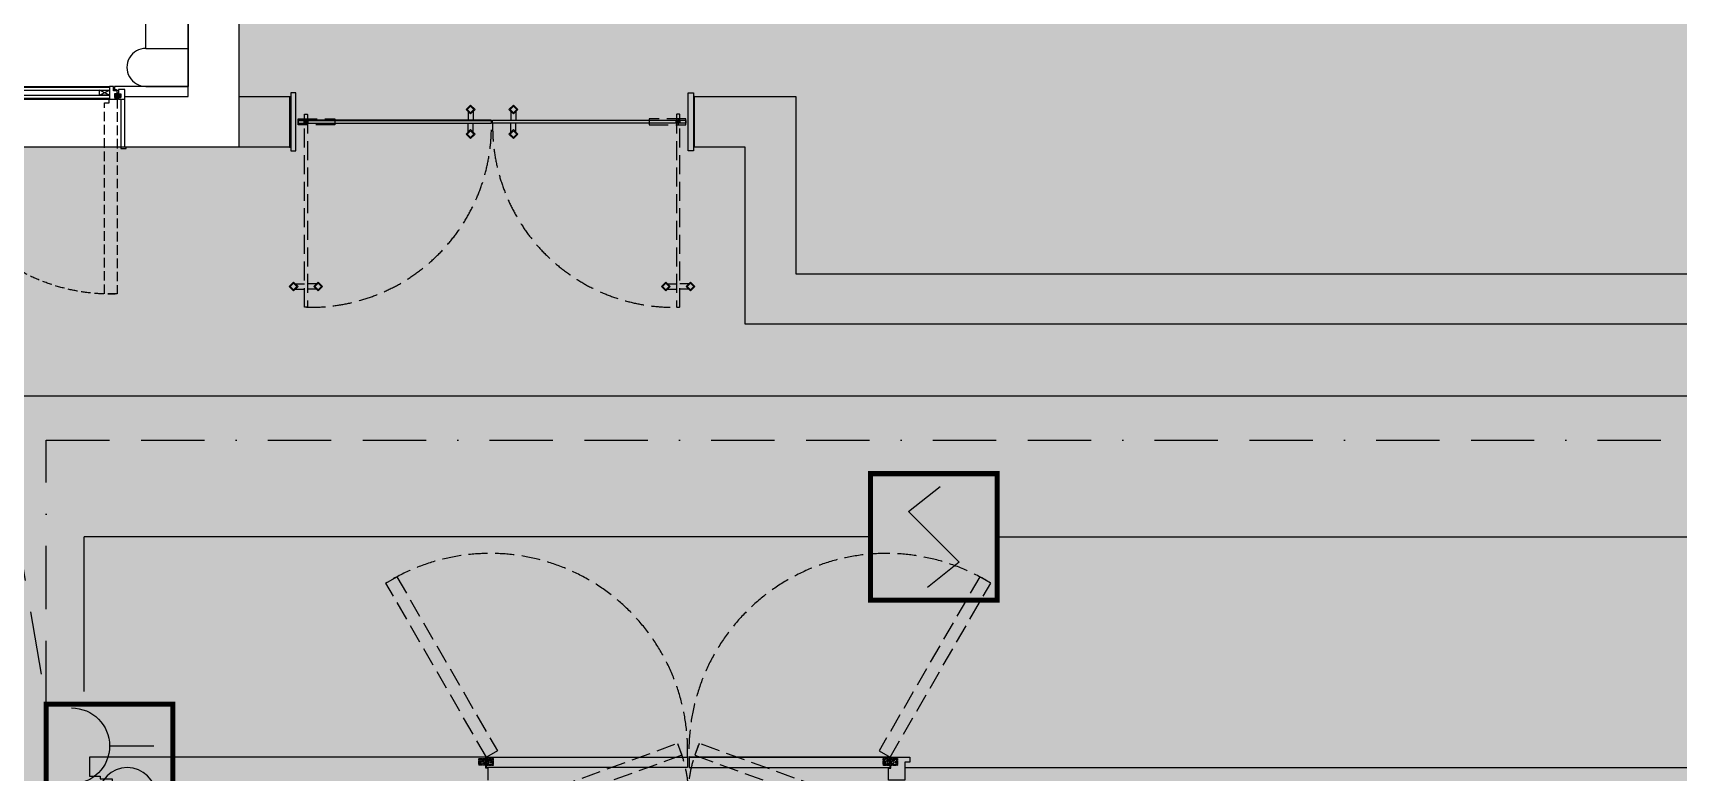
# Model space of a CAD drawing. Extents: x -284868 to 304789, y -137694 to 137894.
# Drawn here: x 201875 to 208371, y -77957 to -75037 of the extents above; entities that cross this region are included whole.
import ezdxf
from ezdxf.enums import TextEntityAlignment as Align

# ---------------------------------------------------------------- set-up
doc = ezdxf.new("R2010")
doc.units = 0
doc.set_wipeout_variables(frame=1)
for name, pattern in [('BORDER2', [0.875, 0.25, -0.125, 0.25, -0.125, 0, -0.125]), ('DASH', [0.35, 0.25, -0.1]), ('DASHED', [0.75, 0.5, -0.25])]:
    doc.linetypes.add(name, pattern=pattern)
doc.layers.get('0').update_dxf_attribs({"linetype": 'CONTINUOUS'})
for name, color, linetype in [('0-墙', 4, 'CONTINUOUS'), ('0-非设计区域', 251, 'CONTINUOUS'), ('E-FIRE-CIRC', 120, 'CONTINUOUS'), ('E-FIRE-EQPM', 3, 'CONTINUOUS'), ('EQUIP-消防', 3, 'CONTINUOUS'), ('P-完成面', 42, 'CONTINUOUS'), ('P-门套', 3, 'CONTINUOUS'), ('P-门扇', 6, 'CONTINUOUS'), ('WIRE-消防电源', 2, 'TG_D'), ('WIRE-照明', 130, 'CONTINUOUS'), ('WIRE-电话插孔', 120, 'BORDER2')]:
    doc.layers.add(name, color=color, linetype=linetype)
doc.styles.get("Standard").update_dxf_attribs({"font": 'GBENOR', "bigfont": 'GBCBIG'})
doc.styles.add('TG_LINETYPE', font='SIMPLEX', dxfattribs={"width": 0.8, "height": 3, "bigfont": 'HZTXT'})
doc.linetypes.add('TG_D', pattern='A,2,-0.3,["D",TG_LINETYPE,S=0.1,R=0,X=-0.23,Y=-0.15],0', length=2.3)

# ---------------------------------------------------------------- blocks, each defined once
blk = doc.blocks.new('A$C67A6433D')
at = {"linetype": 'DASH', "ltscale": 0.03}
blk.add_wipeout([(30.7, 0), (-28.1, 0), (-28.1, 25.8), (30.7, 25.8)], dxfattribs=at)
for p, q in [((-25.8, 19.5), (-22.7, 19)), ((-25.4, 13.4), (-18.7, 4.2)), ((-20.9, 18.6), (-9.1, 16.4)), ((-20.3, 1.6), (-20.3, 0)), ((-18.9, 12.6), (-11.9, 2.9)), ((-17.9, 11.2), (-6.8, 9.1)), ((-16, 8.5), (-6.1, 8.5)), ((-16, 2.9), (-0.3, 2.9)), ((-13, 24.2), (-13, 25.8)), ((-12.3, 23.4), (-12.3, 24.7)), ((-12.3, 24.7), (0, 24.7)), ((-8.8, 11.8), (-8.7, 20.7)), ((-8.7, 16.4), (-8.7, 20.7)), ((-1.5, 4), (-7.9, 10.2)), ((-1.9, 19.2), (-3.5, 14.1)), ((0.4, 9.4), (-2.8, 11.9)), ((2.6, 9.4), (5.8, 11.9)), ((30.4, 25.8), (3, 25.8)), ((14.9, 24.7), (3, 24.7)), ((18.6, 2.9), (3.3, 2.9)), ((4.5, 4), (10.9, 10.2)), ((4.9, 19.2), (6.5, 14.1)), ((18.6, 8.5), (9.1, 8.5)), ((11.8, 11.8), (11.7, 20.7)), ((23.5, 18.6), (11.7, 16.4)), ((20.5, 11.2), (12.3, 9.7)), ((21.5, 12.6), (14.5, 2.9)), ((14.9, 23.4), (14.9, 24.7)), ((15.6, 24.2), (15.6, 25.8)), ((28, 13.4), (21.4, 4.2)), ((22.9, 1.6), (22.9, 0)), ((28.4, 19.5), (25.4, 19))]:
    blk.add_line(p, q, dxfattribs=at)
for points in [[(0, 9.7), (0, 25.8), (-27.7, 25.8), (-27.7, 0), (0, 0), (0, 2.7)], [(3, 9.7), (3, 25.8), (30.7, 25.8), (30.7, 0), (3, 0), (3, 2.7)]]:
    blk.add_lwpolyline(points, dxfattribs=at)
for points in [[(-13, 24.2), (-13, 24.2), (-25.8, 24.2, 0.414214), (-26.5, 23.4), (-26.5, 2.4, 0.414214), (-25.8, 1.6), (-20.3, 1.6)], [(-12.3, 23.4), (-25, 23.4, 0.414214), (-25.8, 22.6), (-25.8, 16.8)], [(-25.8, 14), (-25.8, 5, 0.414214), (-25, 4.2), (-18.7, 4.2)], [(14.9, 23.4), (27.6, 23.4, -0.414214), (28.4, 22.6), (28.4, 16.8)], [(15.6, 24.2), (15.6, 24.2), (28.4, 24.2, -0.414214), (29.2, 23.4), (29.2, 2.4, -0.414214), (28.4, 1.6), (22.9, 1.6)], [(28.4, 14), (28.4, 5, -0.414214), (27.6, 4.2), (21.4, 4.2)]]:
    blk.add_lwpolyline(points, format="xyb", dxfattribs=at)
for centre in [(-22.5, 15.4), (-5.1, 20.7), (1.5, 6), (8.1, 20.7), (25.1, 15.4)]:
    blk.add_circle(centre, 1.99, dxfattribs=at)
for centre, radius, start, end in [((-22.5, 15.4), 3.58, 338.85628, 221.96096), ((-17.6, 13.5), 1.59, 158.85628, 216.02452), ((-16, 6.5), 3.58, 211.82128, 270), ((-6.8, 11.8), 1.99, 178.25247, 238.26721), ((-5.1, 20.7), 3.58, 334.84516, 179.12624), ((-1.6, 13.5), 1.99, 160.89293, 232.11387), ((1.5, 6), 3.58, 213.03161, 326.96839), ((1.5, 6), 3.58, 72.86559, 107.13441), ((8.1, 20.7), 3.58, 0.87376, 205.15484), ((4.6, 13.5), 1.99, 307.88613, 19.10707), ((9.8, 11.8), 1.99, 301.73279, 1.74753), ((12, 11.2), 1.59, 222.33862, 280.57582), ((18.6, 6.5), 3.58, 270, 328.17872), ((25.1, 15.4), 3.58, 318.03904, 201.14372), ((20.2, 13.5), 1.59, 323.97548, 21.14372)]:
    blk.add_arc(centre, radius, start, end, dxfattribs=at)
blk = doc.blocks.new('A$C46102C59')
at = {"layer": 'P-门套'}
for points in [[(0, 80), (35, 80), (35, 25), (50, 25), (50, -20), (0, -20), (0, 80)], [(1500, 80), (1465, 80), (1465, 25), (1450, 25), (1450, -20), (1500, -20), (1500, 80)]]:
    blk.add_lwpolyline(points, dxfattribs=at)
at = {"layer": 'P-门扇', "color": 251, "linetype": 'DASH', "ltscale": 300}
for points in [[(35, 80), (706.9, 324.5), (724, 277.6), (52.1, 33)], [(1465, 80), (793.1, 324.5), (776, 277.6), (1447.9, 33)]]:
    blk.add_lwpolyline(points, close=True, dxfattribs=at)
at = {"layer": 'P-门扇'}
for points in [[(35, 80), (750, 80), (750, 30), (35, 30)], [(1465, 80), (750, 80), (750, 30), (1465, 30)]]:
    blk.add_lwpolyline(points, close=True, dxfattribs=at)
at = {"layer": 'P-门扇', "color": 251, "linetype": 'DASH', "ltscale": 300}
for centre, radius, start, end in [((220.1, 110.7), 530.8, 356.68417, 23.71978), ((1297.3, 109.6), 548.1, 156.90653, 183.09347)]:
    blk.add_arc(centre, radius, start, end, dxfattribs=at)
blk = doc.blocks.new('A$C7B347943')
at = {"layer": 'P-门扇', "color": 251, "linetype": 'DASH', "ltscale": 300}
for p, q in [((-9.9, 0), (9.9, 0)), ((0, -9.9), (0, 9.9))]:
    blk.add_line(p, q, dxfattribs=at)
blk.add_lwpolyline([(114, -12), (114, 12), (-30, 12), (-30, -12)], close=True, dxfattribs=at)
at = {"layer": 'P-门扇', "color": 6, "linetype": 'DASH', "ltscale": 300}
blk.add_circle((0, 0), 6, dxfattribs=at)
blk = doc.blocks.new('A$C21f4e1ae')
at = {"layer": 'P-门扇', "color": 251, "linetype": 'DASH', "ltscale": 300}
for p, q in [((-775.5, 1), (-775.5, -34)), ((-755.5, 1), (-755.5, -34)), ((-775.5, -81), (-775.5, -46)), ((-755.5, -81), (-755.5, -46)), ((-775.5, -1469), (-775.5, -1504)), ((-755.5, -1469), (-755.5, -1504)), ((-775.5, -1551), (-775.5, -1516)), ((-755.5, -1551), (-755.5, -1516))]:
    blk.add_line(p, q, dxfattribs=at)
at = {"layer": 'P-门扇', "color": 8}
for p, q in [((-120, -10), (-120, -772.5)), ((-110, -10), (-110, -772.5)), ((-120, -1540), (-120, -777.5)), ((-110, -1540), (-110, -777.5))]:
    blk.add_line(p, q, dxfattribs=at)
at = {"layer": 'P-门扇', "color": 251}
for p, q in [((-156, -680.5), (-121, -680.5)), ((-156, -700.5), (-121, -700.5)), ((-74, -680.5), (-109, -680.5)), ((-74, -700.5), (-109, -700.5)), ((-156, -849.5), (-121, -849.5)), ((-156, -869.5), (-121, -869.5)), ((-74, -849.5), (-109, -849.5)), ((-74, -869.5), (-109, -869.5))]:
    blk.add_line(p, q, dxfattribs=at)
at = {"layer": 'P-门扇', "color": 251, "linetype": 'DASH', "ltscale": 300}
for points in [[(-748, 8.5), (-765.5, 26), (-783, 8.5), (-765.5, -9)], [(-752.2, 8.5), (-765.5, 21.8), (-778.8, 8.5), (-765.5, -4.8)], [(-847.5, -35), (-846.5, -34), (-86, -34), (-85, -35), (-85, -45), (-86, -46), (-846.5, -46), (-847.5, -45)], [(-748, -88.5), (-765.5, -106), (-783, -88.5), (-765.5, -71)], [(-752.2, -88.5), (-765.5, -101.8), (-778.8, -88.5), (-765.5, -75.2)], [(-748, -1461.5), (-765.5, -1444), (-783, -1461.5), (-765.5, -1479)], [(-752.2, -1461.5), (-765.5, -1448.2), (-778.8, -1461.5), (-765.5, -1474.8)], [(-847.5, -1515), (-846.5, -1516), (-86, -1516), (-85, -1515), (-85, -1505), (-86, -1504), (-846.5, -1504), (-847.5, -1505)], [(-748, -1558.5), (-765.5, -1576), (-783, -1558.5), (-765.5, -1541)], [(-752.2, -1558.5), (-765.5, -1571.8), (-778.8, -1558.5), (-765.5, -1545.2)]]:
    blk.add_lwpolyline(points, close=True, dxfattribs=at)
at = {"layer": 'P-门扇'}
for points in [[(-110, -772.5), (-109, -771.5), (-109, -11), (-110, -10), (-120, -10), (-121, -11), (-121, -771.5), (-120, -772.5)], [(-110, -777.5), (-109, -778.5), (-109, -1539), (-110, -1540), (-120, -1540), (-121, -1539), (-121, -778.5), (-120, -777.5)]]:
    blk.add_lwpolyline(points, close=True, dxfattribs=at)
at = {"layer": 'P-门扇', "color": 251}
for points in [[(-163.5, -673), (-181, -690.5), (-163.5, -708), (-146, -690.5)], [(-163.5, -677.2), (-176.8, -690.5), (-163.5, -703.8), (-150.2, -690.5)], [(-66.5, -673), (-49, -690.5), (-66.5, -708), (-84, -690.5)], [(-66.5, -677.2), (-53.2, -690.5), (-66.5, -703.8), (-79.8, -690.5)], [(-163.5, -877), (-181, -859.5), (-163.5, -842), (-146, -859.5)], [(-66.5, -877), (-49, -859.5), (-66.5, -842), (-84, -859.5)], [(-163.5, -872.8), (-176.8, -859.5), (-163.5, -846.2), (-150.2, -859.5)], [(-66.5, -872.8), (-53.2, -859.5), (-66.5, -846.2), (-79.8, -859.5)]]:
    blk.add_lwpolyline(points, close=True, dxfattribs=at)
at = {"layer": 'P-门扇', "color": 251, "linetype": 'DASH', "ltscale": 300}
for centre, start, end in [((-133.7, -58.7), 178.68099, 271.31901), ((-133.7, -1491.3), 88.68099, 181.31901)]:
    blk.add_arc(centre, 714, start, end, dxfattribs=at)
at = {"layer": 'P-门扇', "extrusion": (0, 0, -1), "zscale": -1, "rotation": 270}
blk.add_blockref('A$C7B347943', (115, -40), dxfattribs=at)
at = {"layer": 'P-门扇', "rotation": 90.00000000000003}
blk.add_blockref('A$C7B347943', (-115, -1510), dxfattribs=at)
blk = doc.blocks.new('A$C2652ee14')
at = {"layer": 'P-完成面'}
for p, q in [((-200, 1600), (-200, 1595)), ((0, 1600), (0, 1595)), ((-200, 0), (-200, 5)), ((0, 0), (0, 5))]:
    blk.add_line(p, q, dxfattribs=at)
for points in [[(-215, 1595), (-215, 1575), (15, 1575), (15, 1595)], [(-215, 5), (-215, 25), (15, 25), (15, 5)]]:
    blk.add_lwpolyline(points, close=True, dxfattribs=at)
blk = doc.blocks.new('A$C9f6c0471')
for p, q in [((-166.6, 3043.8), (0, 3043.8)), ((0, 3043.8), (0, -3043.8)), ((-166.6, 2893.8), (-166.6, 1905)), ((-166.6, 2893.8), (0, 2893.8)), ((-166.6, 1900), (0, 1900)), ((-166.6, -1900), (0, -1900)), ((-166.6, -2893.8), (-166.6, -1905)), ((-166.6, -2893.8), (0, -2893.8)), ((-166.6, -3043.8), (0, -3043.8))]:
    blk.add_line(p, q)
for points in [[(-166.6, 1900), (-161.6, 1900), (-161.6, 1905), (-166.6, 1905)], [(-80, 1500), (-80, 1465), (-50, 1465), (-50, 1500)], [(-50, 1500), (-80, 1500)], [(-50, 1495), (-80, 1495)], [(-50, 1500), (-50, 1500)], [(-80, -1500), (-80, -1465), (-50, -1465), (-50, -1500)], [(-50, -1495), (-80, -1495)], [(-50, -1500), (-80, -1500)], [(-50, -1500), (-50, -1500)], [(-166.6, -1900), (-161.6, -1900), (-161.6, -1905), (-166.6, -1905)], [(-166.6, -1900), (-161.6, -1900), (-161.6, -1905), (-166.6, -1905)], [(-166.6, -1900), (-161.6, -1900), (-161.6, -1905), (-166.6, -1905)]]:
    blk.add_lwpolyline(points)
for points in [[(-166.6, 1750), (-150, 1750, -0.414214), (-50, 1650), (-50, 1465)], [(-50, 1500), (-236.6, 1500, 0.414213), (-336.6, 1400, 0), (-336.6, 1400), (-336.6, 338.7, 0.414214), (-236.6, 238.7), (-150, 238.7)], [(-80, 1500), (-100, 1500, 0.414214), (-150, 1450), (-150, -10.1)], [(-80, -1500), (-100, -1500, -0.414214), (-150, -1450), (-150, -10.1)], [(-50, -1500), (-236.6, -1500, -0.414214), (-336.6, -1400), (-336.6, -358.8, 0), (-336.6, -358.8, -0.414213), (-236.6, -258.8), (-150, -258.8)], [(-166.6, -1750), (-150, -1750, 0.414214), (-50, -1650), (-50, -1465)]]:
    blk.add_lwpolyline(points, format="xyb")
for centre in [(-166.7, 2968.8), (-166.7, 1825), (-166.7, -1825), (-166.7, -2968.8)]:
    blk.add_arc(centre, 75, 89.99114, 270.00886)
blk = doc.blocks.new('FZ03')
at = {"color": 8}
for p, q in [((-4.4, 1.3), (-4.4, 3)), ((-4.4, 3), (0, 3)), ((0, 0), (-4.4, 1.3)), ((-3.1, 7.1), (3.1, 7.1)), ((-3.1, 3), (-3.1, 7.1)), ((0, 6.7), (-3.1, 5.5)), ((0, 4.9), (-3.1, 3.7)), ((0, 7.1), (0, 3)), ((0, 6.7), (3.1, 5.4)), ((0, 4.9), (3.1, 3.7)), ((0, 3), (4.5, 3)), ((4.5, 1.3), (0, 0)), ((3.1, 3), (3.1, 7.1)), ((4.5, 3), (4.5, 1.3))]:
    blk.add_line(p, q, dxfattribs=at)
blk = doc.blocks.new('A$C79893AB6')
at = {"color": 8, "linetype": 'DASHED', "ltscale": 5}
for points in [[(10, 20.3), (0, 20.3), (0, 5.3), (10, 5.3)], [(10, 0), (12, 0), (12, 25), (10, 25)], [(13, 0), (15, 0), (15, 25), (13, 25)], [(15, 20.3), (25, 20.3), (25, 5.3), (15, 5.3)]]:
    blk.add_lwpolyline(points, close=True, dxfattribs=at)
for points in [[(5, 20.3), (5, 5.3)], [(12, 18.5), (13, 18.5)], [(12, 16.5), (13, 16.5)], [(12, 14.5), (13, 14.5)], [(12, 10.5), (13, 10.5)], [(12, 8.5), (13, 8.5)], [(12, 6.5), (13, 6.5)], [(20, 20.3), (20, 5.3)]]:
    blk.add_lwpolyline(points, dxfattribs=at)
blk = doc.blocks.new('A$C36122139')
at = {"color": 8, "linetype": 'DASHED', "ltscale": 30}
for points in [[(670.5, 98.2), (566.4, 98.2), (566.4, 117.2), (689.5, 117.2)], [(670.5, 98.2), (670.5, 57), (689.5, 57), (689.5, 117.2)], [(706.4, 55.5), (706.4, 50), (653.6, 50), (653.6, 55.5)], [(670.5, -48.2), (566.4, -48.2), (566.4, -67.2), (689.5, -67.2)], [(706.4, -5.5), (706.4, 0), (653.6, 0), (653.6, -5.5)], [(670.5, -48.2), (670.5, -7), (689.5, -7), (689.5, -67.2)]]:
    blk.add_lwpolyline(points, dxfattribs=at)
for points in [[(653.6, 55.5, -0.414214), (655.1, 57), (704.9, 57, -0.414214), (706.4, 55.5)], [(653.6, -5.5, 0.414214), (655.1, -7), (704.9, -7, 0.414214), (706.4, -5.5)]]:
    blk.add_lwpolyline(points, format="xyb", dxfattribs=at)
at = {"layer": 'P-门扇'}
for p, q in [((760, 50), (35, 50)), ((760, 0), (35, 0))]:
    blk.add_line(p, q, dxfattribs=at)
at = {"layer": 'P-门扇', "color": 251}
for p, q in [((775, 47), (35, 47)), ((760, 35), (35, 35)), ((760, 15), (35, 15)), ((775, 3), (35, 3))]:
    blk.add_line(p, q, dxfattribs=at)
at = {"layer": 'P-门扇'}
blk.add_lwpolyline([(20, 50), (35, 50), (35, 0), (5, 0), (5, 32), (20, 32)], close=True, dxfattribs=at)
at = {"layer": 'P-门扇', "color": 251, "linetype": 'DASH', "ltscale": 150}
blk.add_lwpolyline([(775, 0, -0.434561), (5, -770, 3.831979)], format="xyb", dxfattribs=at)
blk.add_lwpolyline([(55, -15), (37, -15), (37, 0), (5, 0), (5, -770), (55, -770), (55, -15)], dxfattribs=at)
at = {"layer": 'P-门扇', "color": 251}
for points in [[(75, 15), (75, 35), (35, 35), (35, 15)], [(417.5, 15), (417.5, 35), (377.5, 35), (377.5, 15)], [(760, 15), (760, 35), (705, 35), (705, 15)]]:
    blk.add_lwpolyline(points, close=True, dxfattribs=at)
for points in [[(75, 15), (35, 35)], [(35, 15), (75, 35)], [(417.5, 15), (377.5, 35)], [(377.5, 15), (417.5, 35)], [(760, 15), (705, 35)], [(705, 15), (760, 35)]]:
    blk.add_lwpolyline(points, dxfattribs=at)
at = {"layer": 'P-门扇'}
for points in [[(760, 0), (760, 0), (775, 0), (775, 50), (760, 50)], [(760, 47), (760, 3)]]:
    blk.add_lwpolyline(points, dxfattribs=at)
blk.add_blockref('A$C79893AB6', (-10, 0))
at = {"xscale": -0.7194583547756841, "yscale": 0.7194583547756841, "zscale": 0.7194583547756841}
blk.add_blockref('FZ03', (10, 32.8), dxfattribs=at)
blk = doc.blocks.new('$equip$00002649')
for p, q in [((-0.5, 0.5), (-0.5, -0.5)), ((0.5, 0.5), (-0.5, 0.5)), ((-0.2, 0.2), (0.05, 0.4)), ((0.5, -0.5), (0.5, 0.5)), ((0, 0), (-0.2, 0.2)), ((0, 0), (0.2, -0.2)), ((0.2, -0.2), (-0.05, -0.4)), ((-0.5, -0.5), (0.5, -0.5))]:
    blk.add_line(p, q)
at = {"const_width": 0.04}
blk.add_lwpolyline([(-0.5, 0.5), (0.5, 0.5), (0.5, -0.5), (-0.5, -0.5), (-0.5, 0.5), (0.5, 0.5)], dxfattribs=at)
for p in [(0, 0.5), (-0.5, 0), (0.5, 0), (0, -0.5)]:
    blk.add_point(p)
at = {"color": 7, "flags": 1}
for tag, height, p in [('A', 0.00002, (0, 0)), ('B', 0.4, (0.762, -0.208))]:
    blk.add_attdef(tag, text='', height=height, dxfattribs=at).set_placement(p, align=Align.MIDDLE_CENTER)
blk = doc.blocks.new('$equip$00002655')
for p, q in [((-0.5, 1), (-0.5, 0)), ((0.5, 1), (-0.5, 1)), ((0.5, 0), (0.5, 1)), ((-0.169, 0.5), (-0.169, 0.15)), ((-0.5, 0), (0.5, 0))]:
    blk.add_line(p, q)
at = {"const_width": 0.04}
blk.add_lwpolyline([(-0.5, 1), (0.5, 1), (0.5, 0), (-0.5, 0), (-0.5, 1), (0.5, 1)], dxfattribs=at)
for radius in [0.226, 0.113]:
    blk.add_circle((0.227, 0.36), radius)
blk.add_arc((-0.169, 0.8), 0.3, 180, 0)
for p in [(0, 1), (-0.5, 0.5), (0.5, 0.5), (0, 0)]:
    blk.add_point(p)
at = {"color": 7, "flags": 1}
for tag, height, p in [('B', 0.4, (0.762, 0.292)), ('A', 0.00002, (0, 0))]:
    blk.add_attdef(tag, text='', height=height, dxfattribs=at).set_placement(p, align=Align.MIDDLE_CENTER)
blk = doc.blocks.new('A$Ca154d7f9')
at = {"layer": 'E-FIRE-CIRC'}
for p, q in [((2594.3, 15860), (-510, 15860)), ((-510, 15250), (-510, 15860)), ((3094.3, 15860), (9887.6, 15860))]:
    blk.add_line(p, q, dxfattribs=at)
at = {"layer": 'WIRE-消防电源', "ltscale": 1000}
blk.add_line((15956.8, 16416), (-934.7, 16416), dxfattribs=at)
at = {"layer": 'WIRE-电话插孔', "ltscale": 1000}
for p, q in [((-660, 15200), (-660, 16241.9)), ((-660, 16241.9), (14760, 16241.9))]:
    blk.add_line(p, q, dxfattribs=at)
at = {"layer": 'E-FIRE-EQPM', "xscale": 500, "yscale": 500, "zscale": 500}
blk.add_blockref('$equip$00002649', (2844.3, 15860), dxfattribs=at)
at = {"layer": 'EQUIP-消防', "ltscale": 15, "xscale": -500.0000000000031, "yscale": 500.0000000000032, "zscale": 500, "rotation": 90}
blk.add_blockref('$equip$00002655', (-160, 14950), dxfattribs=at)

msp = doc.modelspace()

# ---------------------------------------------------------------- linework, layer by layer
at = {"layer": '0-墙', "ltscale": 3}
for points in [[(202687.8, -75288.5), (202887.8, -75288.5), (202887.8, -75488.5), (202237.8, -75488.5), (202237.8, -75288.5), (202487.8, -75288.5), (202487.8, -67385.8), (202687.8, -67385.8), (202687.8, -75288.5)], [(219587.8, -83235.8), (218887.8, -83235.8), (218887.8, -76188.5), (204687.8, -76188.5), (204687.8, -75488.5), (204487.8, -75488.5), (204487.8, -75288.5), (204887.8, -75288.5), (204887.8, -75988.5), (219087.8, -75988.5), (219087.8, -83035.8), (219787.8, -83035.8), (219787.8, -83435.8), (219587.8, -83435.8), (219587.8, -83235.8)]]:
    msp.add_lwpolyline(points, dxfattribs=at)
at = {"layer": 'P-完成面'}
for points in [[(202487.8, -75248.5), (202197.8, -75248.5), (202197.8, -75263.5), (202212.8, -75263.5)], [(202222.8, -75298.5), (202222.8, -75493.5), (202242.8, -75493.5), (202242.8, -75488.5), (202237.8, -75488.5)], [(204465.8, -77898.5), (205259.8, -77898.5)], [(205317.8, -77988.5), (205252.8, -77988.5), (205252.8, -77941.5), (205262.8, -77941.5), (205262.8, -77898.5), (205337.8, -77898.5), (205337.8, -77918.5), (205317.8, -77918.5), (205317.8, -77988.5)], [(205317.8, -77938.5), (212487.8, -77938.5)]]:
    msp.add_lwpolyline(points, dxfattribs=at)
for points in [[(202212.8, -75298.5), (202237.8, -75298.5), (202237.8, -75260.5), (202212.8, -75260.5)], [(203665.8, -77938.5), (203665.8, -77898.5), (204459.8, -77898.5), (204459.8, -77938.5)], [(205259.8, -77938.5), (205259.8, -77898.5), (204465.8, -77898.5), (204465.8, -77938.5)]]:
    msp.add_lwpolyline(points, close=True, dxfattribs=at)
at = {"layer": 'WIRE-电话插孔', "ltscale": 1000}
msp.add_lwpolyline([(201654.3, -69700.3), (201654.3, -76091.8), (201927.8, -77688.5)], dxfattribs=at)

# ---------------------------------------------------------------- block references
at = {"layer": 'P-完成面', "color": 1, "ltscale": 3}
msp.add_blockref('A$C9f6c0471', (202487.8, -72204.7), dxfattribs=at)
at = {"layer": 'P-完成面', "ltscale": 3, "rotation": 90}
msp.add_blockref('A$C2652ee14', (204487.8, -75288.5), dxfattribs=at)
at = {"layer": 'P-门扇', "xscale": -1}
msp.add_blockref('A$C36122139', (202212.8, -75298.5), dxfattribs=at)
at = {"layer": 'P-门扇', "color": 1, "ltscale": 3, "rotation": 90}
msp.add_blockref('A$C21f4e1ae', (202912.8, -75273.5), dxfattribs=at)

# ---------------------------------------------------------------- next in the draw order: block references
at = {"layer": 'P-完成面', "xscale": -1, "rotation": 180}
msp.add_blockref('A$C67A6433D', (203662.8, -77903.5), dxfattribs=at)
at = {"layer": 'P-完成面', "rotation": 180}
msp.add_blockref('A$C67A6433D', (205262.8, -77903.5), dxfattribs=at)

# ---------------------------------------------------------------- next in the draw order: hatches: boundary and pattern name
at = {"layer": '0-非设计区域', "ltscale": 3}
h = msp.add_hatch(dxfattribs=at)
h.set_pattern_fill('ANGLE', color=256, scale=100)
h.set_pattern_definition([(0, (-222963.06, 278012.8), (0, 698.5), [508, -190.5]), (90, (-222963.06, 278012.8), (-698.5, 4e-14), [508, -190.5])])
h.paths.add_polyline_path([(202687.8, -67385.8), (202687.8, -75488.5), (200387.8, -75488.5), (200387.8, -94382), (202187.8, -94382), (202187.8, -95588.5), (211787.8, -95588.5), (211787.8, -99388.5), (208237.8, -99388.5), (208237.8, -99688.5), (202187.8, -99688.5), (202187.8, -103688.5), (211187.8, -103688.5), (211187.8, -106368.5), (216487.8, -106368.5), (216487.8, -117135.8), (217337.8, -117135.8), (217337.8, -118589), (228338.2, -118589), (228338.2, -65088), (217337.8, -65088), (217337.8, -67385.8), (215837.8, -67385.8), (215837.8, -65088.5), (203337.8, -65088.5), (203337.8, -67385.8)])

# ---------------------------------------------------------------- next in the draw order: linework, layer by layer
msp.add_lwpolyline([(228338.2, -118589), (228338.2, -65088), (217337.8, -65088), (217337.8, -67385.8), (215837.8, -67385.8), (215837.8, -65088.5), (203337.8, -65088.5), (203337.8, -67385.8), (202687.8, -67385.8), (202687.8, -75488.5), (200387.8, -75488.5), (200387.8, -94382), (202187.8, -94382), (202187.8, -95588.5), (211787.8, -95588.5), (211787.8, -99388.5)], dxfattribs=at)
at = {"layer": 'P-完成面'}
msp.add_lwpolyline([(203672.8, -77988.5), (203672.8, -77941.5), (203662.8, -77941.5), (203662.8, -77898.5), (202097.8, -77898.5), (202097.8, -77973.5), (202140.8, -77973.5), (202140.8, -77983.5), (202187.8, -77983.5), (202187.8, -78088.5)], dxfattribs=at)
at = {"layer": 'P-门扇', "color": 251, "linetype": 'DASH', "ltscale": 300}
for points in [[(203709.1, -77873.5), (203665.8, -77898.5), (203268.8, -77210.8), (203312.1, -77185.8)], [(205216.5, -77873.5), (205259.8, -77898.5), (205656.8, -77210.8), (205613.5, -77185.8)]]:
    msp.add_lwpolyline(points, close=True, dxfattribs=at)
for centre, start, end in [((203680.2, -77873.5), 358.1632, 121.83679), ((205245.3, -77873.5), 58.16321, 181.8368)]:
    msp.add_arc(centre, 780, start, end, dxfattribs=at)

# ---------------------------------------------------------------- next in the draw order: block references
at = {"xscale": -1}
msp.add_blockref('A$C46102C59', (205212.8, -78168.5), dxfattribs=at)
at = {"layer": 'WIRE-照明'}
msp.add_blockref('A$Ca154d7f9', (202587.8, -92888.5), dxfattribs=at)

doc.saveas('drawing.dxf')
